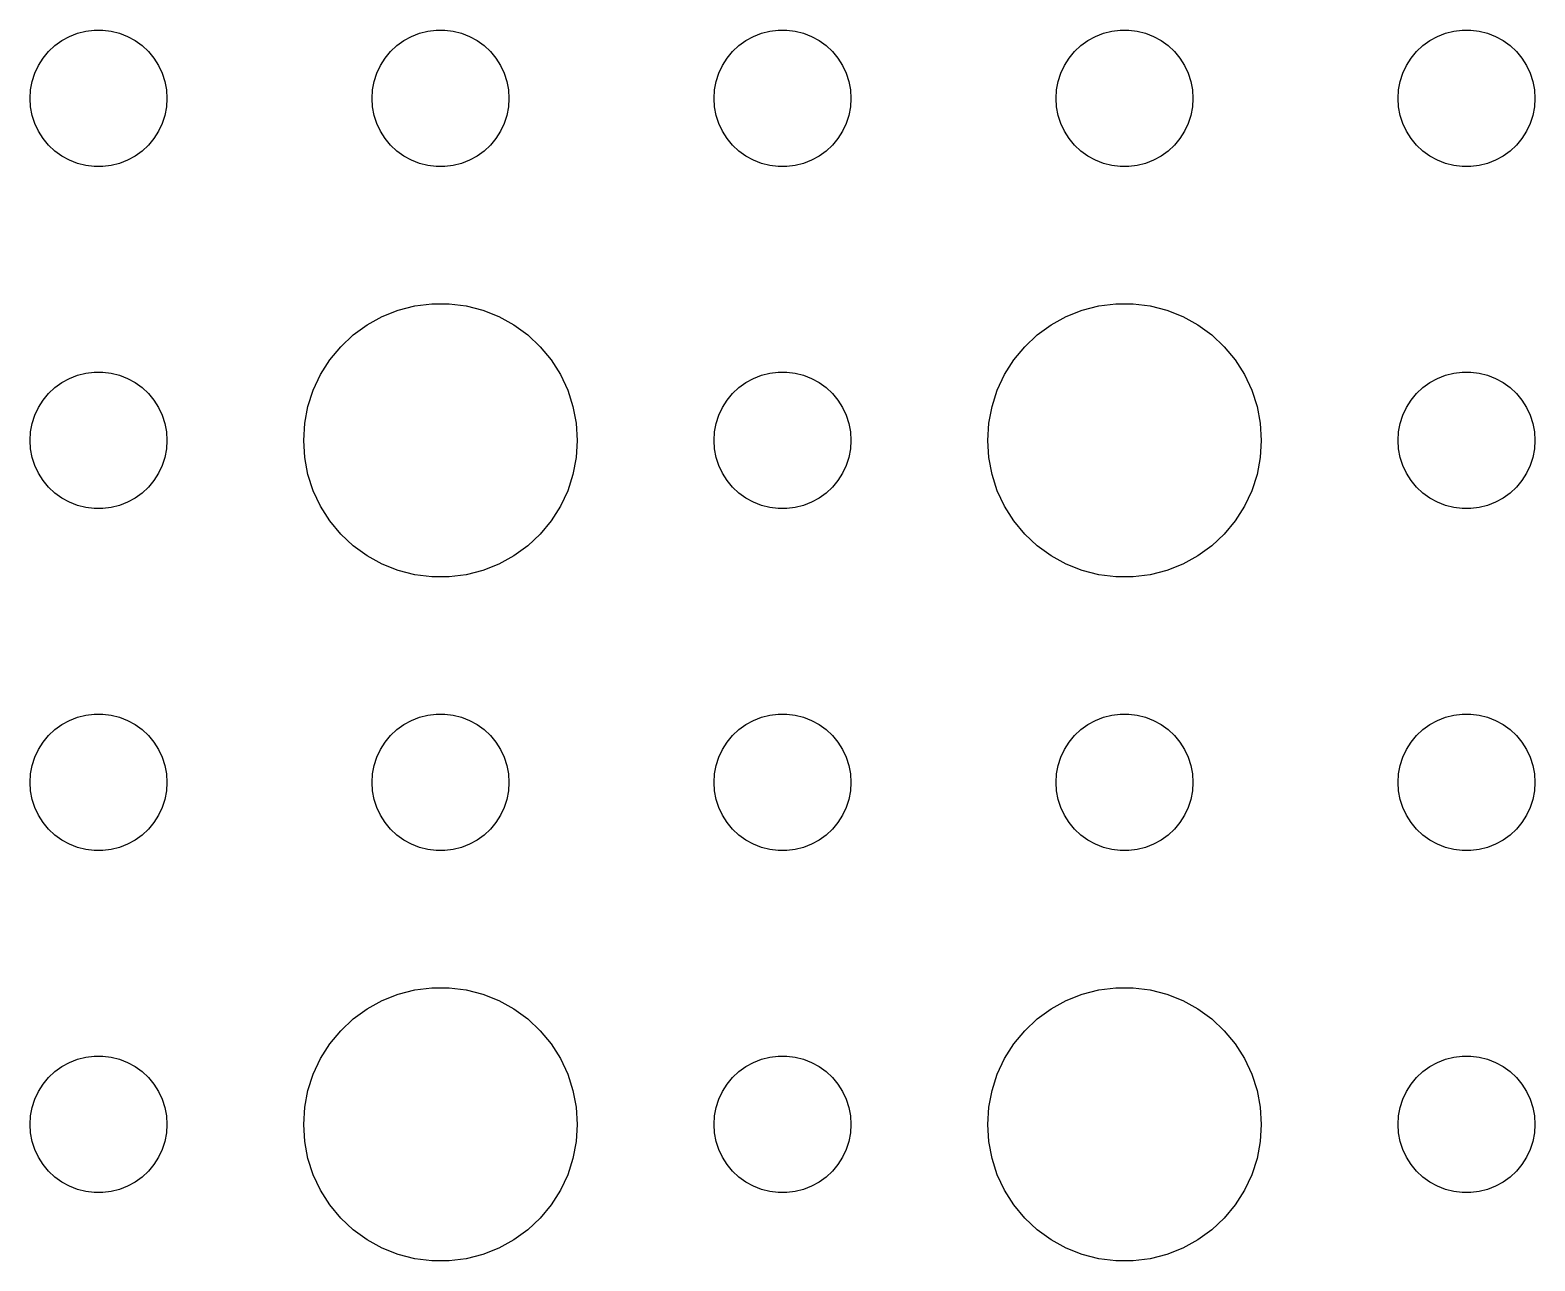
# Model space of a CAD drawing. Header units: metres. Extents: x -150 to 150, y -104 to 104.
# Drawn here: x 73.5 to 106.5, y 49.51 to 76.5 of the extents above; entities that cross this region are included whole.
import ezdxf

# ---------------------------------------------------------------- set-up
doc = ezdxf.new("R2010")
doc.units = ezdxf.units.M

msp = doc.modelspace()

# ---------------------------------------------------------------- linework, layer by layer
for p, q in [((74.0439, 76.1558), (74.1963, 76.2665)), ((74.1963, 76.2665), (74.3613, 76.3572)), ((74.3613, 76.3572), (74.5365, 76.4266)), ((74.5365, 76.4266), (74.7189, 76.4734)), ((74.7189, 76.4734), (74.9058, 76.497)), ((74.9058, 76.497), (75.0942, 76.497)), ((75.0942, 76.497), (75.2811, 76.4734)), ((75.2811, 76.4734), (75.4635, 76.4266)), ((75.4635, 76.4266), (75.6387, 76.3572)), ((75.6387, 76.3572), (75.8037, 76.2665)), ((75.8037, 76.2665), (75.9561, 76.1558)), ((81.5439, 76.1558), (81.6963, 76.2665)), ((81.6963, 76.2665), (81.8613, 76.3572)), ((81.8613, 76.3572), (82.0365, 76.4266)), ((82.0365, 76.4266), (82.2189, 76.4734)), ((82.2189, 76.4734), (82.4058, 76.497)), ((82.4058, 76.497), (82.5942, 76.497)), ((82.5942, 76.497), (82.7811, 76.4734)), ((82.7811, 76.4734), (82.9635, 76.4266)), ((82.9635, 76.4266), (83.1387, 76.3572)), ((83.1387, 76.3572), (83.3037, 76.2665)), ((83.3037, 76.2665), (83.4561, 76.1558)), ((89.0439, 76.1558), (89.1963, 76.2665)), ((89.1963, 76.2665), (89.3613, 76.3572)), ((89.3613, 76.3572), (89.5365, 76.4266)), ((89.5365, 76.4266), (89.7189, 76.4734)), ((89.7189, 76.4734), (89.9058, 76.497)), ((89.9058, 76.497), (90.0942, 76.497)), ((90.0942, 76.497), (90.2811, 76.4734)), ((90.2811, 76.4734), (90.4635, 76.4266)), ((90.4635, 76.4266), (90.6387, 76.3572)), ((90.6387, 76.3572), (90.8037, 76.2665)), ((90.8037, 76.2665), (90.9561, 76.1558)), ((96.5439, 76.1558), (96.6963, 76.2665)), ((96.6963, 76.2665), (96.8613, 76.3572)), ((96.8613, 76.3572), (97.0365, 76.4266)), ((97.0365, 76.4266), (97.2189, 76.4734)), ((97.2189, 76.4734), (97.4058, 76.497)), ((97.4058, 76.497), (97.5942, 76.497)), ((97.5942, 76.497), (97.7811, 76.4734)), ((97.7811, 76.4734), (97.9635, 76.4266)), ((97.9635, 76.4266), (98.1387, 76.3572)), ((98.1387, 76.3572), (98.3037, 76.2665)), ((98.3037, 76.2665), (98.4561, 76.1558)), ((104.044, 76.1558), (104.196, 76.2665)), ((104.196, 76.2665), (104.361, 76.3572)), ((104.361, 76.3572), (104.536, 76.4266)), ((104.536, 76.4266), (104.719, 76.4734)), ((104.719, 76.4734), (104.906, 76.497)), ((104.906, 76.497), (105.094, 76.497)), ((105.094, 76.497), (105.281, 76.4734)), ((105.281, 76.4734), (105.464, 76.4266)), ((105.464, 76.4266), (105.639, 76.3572)), ((105.639, 76.3572), (105.804, 76.2665)), ((105.804, 76.2665), (105.956, 76.1558)), ((73.7865, 75.8817), (73.9065, 76.0268)), ((73.9065, 76.0268), (74.0439, 76.1558)), ((75.9561, 76.1558), (76.0934, 76.0268)), ((76.0934, 76.0268), (76.2135, 75.8817)), ((81.2865, 75.8817), (81.4065, 76.0268)), ((81.4065, 76.0268), (81.5439, 76.1558)), ((83.4561, 76.1558), (83.5934, 76.0268)), ((83.5934, 76.0268), (83.7135, 75.8817)), ((88.7865, 75.8817), (88.9065, 76.0268)), ((88.9065, 76.0268), (89.0439, 76.1558)), ((90.9561, 76.1558), (91.0934, 76.0268)), ((91.0934, 76.0268), (91.2135, 75.8817)), ((96.2865, 75.8817), (96.4065, 76.0268)), ((96.4065, 76.0268), (96.5439, 76.1558)), ((98.4561, 76.1558), (98.5934, 76.0268)), ((98.5934, 76.0268), (98.7135, 75.8817)), ((103.786, 75.8817), (103.907, 76.0268)), ((103.907, 76.0268), (104.044, 76.1558)), ((105.956, 76.1558), (106.093, 76.0268)), ((106.093, 76.0268), (106.214, 75.8817)), ((73.6053, 75.5522), (73.6855, 75.7226)), ((73.6855, 75.7226), (73.7865, 75.8817)), ((76.2135, 75.8817), (76.3145, 75.7226)), ((76.3145, 75.7226), (76.3947, 75.5522)), ((81.1053, 75.5522), (81.1855, 75.7226)), ((81.1855, 75.7226), (81.2865, 75.8817)), ((83.7135, 75.8817), (83.8145, 75.7226)), ((83.8145, 75.7226), (83.8947, 75.5522)), ((88.6053, 75.5522), (88.6855, 75.7226)), ((88.6855, 75.7226), (88.7865, 75.8817)), ((91.2135, 75.8817), (91.3145, 75.7226)), ((91.3145, 75.7226), (91.3947, 75.5522)), ((96.1053, 75.5522), (96.1855, 75.7226)), ((96.1855, 75.7226), (96.2865, 75.8817)), ((98.7135, 75.8817), (98.8145, 75.7226)), ((98.8145, 75.7226), (98.8947, 75.5522)), ((103.605, 75.5522), (103.686, 75.7226)), ((103.686, 75.7226), (103.786, 75.8817)), ((106.214, 75.8817), (106.314, 75.7226)), ((106.314, 75.7226), (106.395, 75.5522)), ((73.5118, 75.188), (73.5471, 75.373)), ((73.5471, 75.373), (73.6053, 75.5522)), ((76.3947, 75.5522), (76.4529, 75.373)), ((76.4529, 75.373), (76.4882, 75.188)), ((81.0118, 75.188), (81.0471, 75.373)), ((81.0471, 75.373), (81.1053, 75.5522)), ((83.8947, 75.5522), (83.9529, 75.373)), ((83.9529, 75.373), (83.9882, 75.188)), ((88.5118, 75.188), (88.5471, 75.373)), ((88.5471, 75.373), (88.6053, 75.5522)), ((91.3947, 75.5522), (91.4529, 75.373)), ((91.4529, 75.373), (91.4882, 75.188)), ((96.0118, 75.188), (96.0471, 75.373)), ((96.0471, 75.373), (96.1053, 75.5522)), ((98.8947, 75.5522), (98.9529, 75.373)), ((98.9529, 75.373), (98.9882, 75.188)), ((103.512, 75.188), (103.547, 75.373)), ((103.547, 75.373), (103.605, 75.5522)), ((106.395, 75.5522), (106.453, 75.373)), ((106.453, 75.373), (106.488, 75.188)), ((73.5, 75), (73.5118, 75.188)), ((73.5118, 74.812), (73.5, 75)), ((76.4882, 75.188), (76.5, 75)), ((76.5, 75), (76.4882, 74.812)), ((81, 75), (81.0118, 75.188)), ((81.0118, 74.812), (81, 75)), ((83.9882, 75.188), (84, 75)), ((84, 75), (83.9882, 74.812)), ((88.5, 75), (88.5118, 75.188)), ((88.5118, 74.812), (88.5, 75)), ((91.4882, 75.188), (91.5, 75)), ((91.5, 75), (91.4882, 74.812)), ((96, 75), (96.0118, 75.188)), ((96.0118, 74.812), (96, 75)), ((98.9882, 75.188), (99, 75)), ((99, 75), (98.9882, 74.812)), ((103.5, 75), (103.512, 75.188)), ((103.512, 74.812), (103.5, 75)), ((106.488, 75.188), (106.5, 75)), ((106.5, 75), (106.488, 74.812)), ((73.5471, 74.627), (73.5118, 74.812)), ((73.6053, 74.4478), (73.5471, 74.627)), ((76.4529, 74.627), (76.3947, 74.4478)), ((76.4882, 74.812), (76.4529, 74.627)), ((81.0471, 74.627), (81.0118, 74.812)), ((81.1053, 74.4478), (81.0471, 74.627)), ((83.9529, 74.627), (83.8947, 74.4478)), ((83.9882, 74.812), (83.9529, 74.627)), ((88.5471, 74.627), (88.5118, 74.812)), ((88.6053, 74.4478), (88.5471, 74.627)), ((91.4529, 74.627), (91.3947, 74.4478)), ((91.4882, 74.812), (91.4529, 74.627)), ((96.0471, 74.627), (96.0118, 74.812)), ((96.1053, 74.4478), (96.0471, 74.627)), ((98.9529, 74.627), (98.8947, 74.4478)), ((98.9882, 74.812), (98.9529, 74.627)), ((103.547, 74.627), (103.512, 74.812)), ((103.605, 74.4478), (103.547, 74.627)), ((106.453, 74.627), (106.395, 74.4478)), ((106.488, 74.812), (106.453, 74.627)), ((73.6855, 74.2774), (73.6053, 74.4478)), ((73.7865, 74.1183), (73.6855, 74.2774)), ((76.3145, 74.2774), (76.2135, 74.1183)), ((76.3947, 74.4478), (76.3145, 74.2774)), ((81.1855, 74.2774), (81.1053, 74.4478)), ((81.2865, 74.1183), (81.1855, 74.2774)), ((83.8145, 74.2774), (83.7135, 74.1183)), ((83.8947, 74.4478), (83.8145, 74.2774)), ((88.6855, 74.2774), (88.6053, 74.4478)), ((88.7865, 74.1183), (88.6855, 74.2774)), ((91.3145, 74.2774), (91.2135, 74.1183)), ((91.3947, 74.4478), (91.3145, 74.2774)), ((96.1855, 74.2774), (96.1053, 74.4478)), ((96.2865, 74.1183), (96.1855, 74.2774)), ((98.8145, 74.2774), (98.7135, 74.1183)), ((98.8947, 74.4478), (98.8145, 74.2774)), ((103.686, 74.2774), (103.605, 74.4478)), ((103.786, 74.1183), (103.686, 74.2774)), ((106.314, 74.2774), (106.214, 74.1183)), ((106.395, 74.4478), (106.314, 74.2774)), ((73.9065, 73.9732), (73.7865, 74.1183)), ((74.0439, 73.8442), (73.9065, 73.9732)), ((76.0934, 73.9732), (75.9561, 73.8442)), ((76.2135, 74.1183), (76.0934, 73.9732)), ((81.4065, 73.9732), (81.2865, 74.1183)), ((81.5439, 73.8442), (81.4065, 73.9732)), ((83.5934, 73.9732), (83.4561, 73.8442)), ((83.7135, 74.1183), (83.5934, 73.9732)), ((88.9065, 73.9732), (88.7865, 74.1183)), ((89.0439, 73.8442), (88.9065, 73.9732)), ((91.0934, 73.9732), (90.9561, 73.8442)), ((91.2135, 74.1183), (91.0934, 73.9732)), ((96.4065, 73.9732), (96.2865, 74.1183)), ((96.5439, 73.8442), (96.4065, 73.9732)), ((98.5934, 73.9732), (98.4561, 73.8442)), ((98.7135, 74.1183), (98.5934, 73.9732)), ((103.907, 73.9732), (103.786, 74.1183)), ((104.044, 73.8442), (103.907, 73.9732)), ((106.093, 73.9732), (105.956, 73.8442)), ((106.214, 74.1183), (106.093, 73.9732)), ((74.1963, 73.7335), (74.0439, 73.8442)), ((74.3613, 73.6428), (74.1963, 73.7335)), ((74.5365, 73.5734), (74.3613, 73.6428)), ((75.6387, 73.6428), (75.4635, 73.5734)), ((75.8037, 73.7335), (75.6387, 73.6428)), ((75.9561, 73.8442), (75.8037, 73.7335)), ((81.6963, 73.7335), (81.5439, 73.8442)), ((81.8613, 73.6428), (81.6963, 73.7335)), ((82.0365, 73.5734), (81.8613, 73.6428)), ((83.1387, 73.6428), (82.9635, 73.5734)), ((83.3037, 73.7335), (83.1387, 73.6428)), ((83.4561, 73.8442), (83.3037, 73.7335)), ((89.1963, 73.7335), (89.0439, 73.8442)), ((89.3613, 73.6428), (89.1963, 73.7335)), ((89.5365, 73.5734), (89.3613, 73.6428)), ((90.6387, 73.6428), (90.4635, 73.5734)), ((90.8037, 73.7335), (90.6387, 73.6428)), ((90.9561, 73.8442), (90.8037, 73.7335)), ((96.6963, 73.7335), (96.5439, 73.8442)), ((96.8613, 73.6428), (96.6963, 73.7335)), ((97.0365, 73.5734), (96.8613, 73.6428)), ((98.1387, 73.6428), (97.9635, 73.5734)), ((98.3037, 73.7335), (98.1387, 73.6428)), ((98.4561, 73.8442), (98.3037, 73.7335)), ((104.196, 73.7335), (104.044, 73.8442)), ((104.361, 73.6428), (104.196, 73.7335)), ((104.536, 73.5734), (104.361, 73.6428)), ((105.639, 73.6428), (105.464, 73.5734)), ((105.804, 73.7335), (105.639, 73.6428)), ((105.956, 73.8442), (105.804, 73.7335)), ((74.7189, 73.5266), (74.5365, 73.5734)), ((74.9058, 73.503), (74.7189, 73.5266)), ((75.0942, 73.503), (74.9058, 73.503)), ((75.2811, 73.5266), (75.0942, 73.503)), ((75.4635, 73.5734), (75.2811, 73.5266)), ((82.2189, 73.5266), (82.0365, 73.5734)), ((82.4058, 73.503), (82.2189, 73.5266)), ((82.5942, 73.503), (82.4058, 73.503)), ((82.7811, 73.5266), (82.5942, 73.503)), ((82.9635, 73.5734), (82.7811, 73.5266)), ((89.7189, 73.5266), (89.5365, 73.5734)), ((89.9058, 73.503), (89.7189, 73.5266)), ((90.0942, 73.503), (89.9058, 73.503)), ((90.2811, 73.5266), (90.0942, 73.503)), ((90.4635, 73.5734), (90.2811, 73.5266)), ((97.2189, 73.5266), (97.0365, 73.5734)), ((97.4058, 73.503), (97.2189, 73.5266)), ((97.5942, 73.503), (97.4058, 73.503)), ((97.7811, 73.5266), (97.5942, 73.503)), ((97.9635, 73.5734), (97.7811, 73.5266)), ((104.719, 73.5266), (104.536, 73.5734)), ((104.906, 73.503), (104.719, 73.5266)), ((105.094, 73.503), (104.906, 73.503)), ((105.281, 73.5266), (105.094, 73.503)), ((105.464, 73.5734), (105.281, 73.5266)), ((81.2227, 70.2145), (81.573, 70.3532)), ((81.573, 70.3532), (81.9379, 70.4469)), ((81.9379, 70.4469), (82.3116, 70.4941)), ((82.3116, 70.4941), (82.6884, 70.4941)), ((82.6884, 70.4941), (83.0621, 70.4469)), ((83.0621, 70.4469), (83.427, 70.3532)), ((83.427, 70.3532), (83.7773, 70.2145)), ((96.2227, 70.2145), (96.573, 70.3532)), ((96.573, 70.3532), (96.9379, 70.4469)), ((96.9379, 70.4469), (97.3116, 70.4941)), ((97.3116, 70.4941), (97.6884, 70.4941)), ((97.6884, 70.4941), (98.0621, 70.4469)), ((98.0621, 70.4469), (98.427, 70.3532)), ((98.427, 70.3532), (98.7773, 70.2145)), ((80.5877, 69.8115), (80.8925, 70.033)), ((80.8925, 70.033), (81.2227, 70.2145)), ((83.7773, 70.2145), (84.1075, 70.033)), ((84.1075, 70.033), (84.4123, 69.8115)), ((95.5877, 69.8115), (95.8925, 70.033)), ((95.8925, 70.033), (96.2227, 70.2145)), ((98.7773, 70.2145), (99.1075, 70.033)), ((99.1075, 70.033), (99.4123, 69.8115)), ((80.3131, 69.5536), (80.5877, 69.8115)), ((84.4123, 69.8115), (84.6869, 69.5536)), ((95.3131, 69.5536), (95.5877, 69.8115)), ((99.4123, 69.8115), (99.6869, 69.5536)), ((80.073, 69.2634), (80.3131, 69.5536)), ((84.6869, 69.5536), (84.927, 69.2634)), ((95.073, 69.2634), (95.3131, 69.5536)), ((99.6869, 69.5536), (99.927, 69.2634)), ((74.5365, 68.9266), (74.7189, 68.9734)), ((74.7189, 68.9734), (74.9058, 68.997)), ((74.9058, 68.997), (75.0942, 68.997)), ((75.0942, 68.997), (75.2811, 68.9734)), ((75.2811, 68.9734), (75.4635, 68.9266)), ((79.8711, 68.9453), (80.073, 69.2634)), ((84.927, 69.2634), (85.1289, 68.9453)), ((89.5365, 68.9266), (89.7189, 68.9734)), ((89.7189, 68.9734), (89.9058, 68.997)), ((89.9058, 68.997), (90.0942, 68.997)), ((90.0942, 68.997), (90.2811, 68.9734)), ((90.2811, 68.9734), (90.4635, 68.9266)), ((94.8711, 68.9453), (95.073, 69.2634)), ((99.927, 69.2634), (100.129, 68.9453)), ((104.536, 68.9266), (104.719, 68.9734)), ((104.719, 68.9734), (104.906, 68.997)), ((104.906, 68.997), (105.094, 68.997)), ((105.094, 68.997), (105.281, 68.9734)), ((105.281, 68.9734), (105.464, 68.9266)), ((73.9065, 68.5268), (74.0439, 68.6558)), ((74.0439, 68.6558), (74.1963, 68.7665)), ((74.1963, 68.7665), (74.3613, 68.8572)), ((74.3613, 68.8572), (74.5365, 68.9266)), ((75.4635, 68.9266), (75.6387, 68.8572)), ((75.6387, 68.8572), (75.8037, 68.7665)), ((75.8037, 68.7665), (75.9561, 68.6558)), ((75.9561, 68.6558), (76.0934, 68.5268)), ((79.7107, 68.6044), (79.8711, 68.9453)), ((85.1289, 68.9453), (85.2893, 68.6044)), ((88.9065, 68.5268), (89.0439, 68.6558)), ((89.0439, 68.6558), (89.1963, 68.7665)), ((89.1963, 68.7665), (89.3613, 68.8572)), ((89.3613, 68.8572), (89.5365, 68.9266)), ((90.4635, 68.9266), (90.6387, 68.8572)), ((90.6387, 68.8572), (90.8037, 68.7665)), ((90.8037, 68.7665), (90.9561, 68.6558)), ((90.9561, 68.6558), (91.0934, 68.5268)), ((94.7107, 68.6044), (94.8711, 68.9453)), ((100.129, 68.9453), (100.289, 68.6044)), ((103.907, 68.5268), (104.044, 68.6558)), ((104.044, 68.6558), (104.196, 68.7665)), ((104.196, 68.7665), (104.361, 68.8572)), ((104.361, 68.8572), (104.536, 68.9266)), ((105.464, 68.9266), (105.639, 68.8572)), ((105.639, 68.8572), (105.804, 68.7665)), ((105.804, 68.7665), (105.956, 68.6558)), ((105.956, 68.6558), (106.093, 68.5268)), ((73.6855, 68.2226), (73.7865, 68.3817)), ((73.7865, 68.3817), (73.9065, 68.5268)), ((76.0934, 68.5268), (76.2135, 68.3817)), ((76.2135, 68.3817), (76.3145, 68.2226)), ((79.5943, 68.2461), (79.7107, 68.6044)), ((85.2893, 68.6044), (85.4057, 68.2461)), ((88.6855, 68.2226), (88.7865, 68.3817)), ((88.7865, 68.3817), (88.9065, 68.5268)), ((91.0934, 68.5268), (91.2135, 68.3817)), ((91.2135, 68.3817), (91.3145, 68.2226)), ((94.5943, 68.2461), (94.7107, 68.6044)), ((100.289, 68.6044), (100.406, 68.2461)), ((103.686, 68.2226), (103.786, 68.3817)), ((103.786, 68.3817), (103.907, 68.5268)), ((106.093, 68.5268), (106.214, 68.3817)), ((106.214, 68.3817), (106.314, 68.2226)), ((73.5471, 67.873), (73.6053, 68.0522)), ((73.6053, 68.0522), (73.6855, 68.2226)), ((76.3145, 68.2226), (76.3947, 68.0522)), ((76.3947, 68.0522), (76.4529, 67.873)), ((79.5237, 67.876), (79.5943, 68.2461)), ((85.4057, 68.2461), (85.4763, 67.876)), ((88.5471, 67.873), (88.6053, 68.0522)), ((88.6053, 68.0522), (88.6855, 68.2226)), ((91.3145, 68.2226), (91.3947, 68.0522)), ((91.3947, 68.0522), (91.4529, 67.873)), ((94.5237, 67.876), (94.5943, 68.2461)), ((100.406, 68.2461), (100.476, 67.876)), ((103.547, 67.873), (103.605, 68.0522)), ((103.605, 68.0522), (103.686, 68.2226)), ((106.314, 68.2226), (106.395, 68.0522)), ((106.395, 68.0522), (106.453, 67.873)), ((73.5, 67.5), (73.5118, 67.688)), ((73.5118, 67.688), (73.5471, 67.873)), ((76.4529, 67.873), (76.4882, 67.688)), ((76.4882, 67.688), (76.5, 67.5)), ((79.5, 67.5), (79.5237, 67.876)), ((85.4763, 67.876), (85.5, 67.5)), ((88.5, 67.5), (88.5118, 67.688)), ((88.5118, 67.688), (88.5471, 67.873)), ((91.4529, 67.873), (91.4882, 67.688)), ((91.4882, 67.688), (91.5, 67.5)), ((94.5, 67.5), (94.5237, 67.876)), ((100.476, 67.876), (100.5, 67.5)), ((103.5, 67.5), (103.512, 67.688)), ((103.512, 67.688), (103.547, 67.873)), ((106.453, 67.873), (106.488, 67.688)), ((106.488, 67.688), (106.5, 67.5)), ((73.5118, 67.312), (73.5, 67.5)), ((76.5, 67.5), (76.4882, 67.312)), ((79.5237, 67.124), (79.5, 67.5)), ((85.5, 67.5), (85.4763, 67.124)), ((88.5118, 67.312), (88.5, 67.5)), ((91.5, 67.5), (91.4882, 67.312)), ((94.5237, 67.124), (94.5, 67.5)), ((100.5, 67.5), (100.476, 67.124)), ((103.512, 67.312), (103.5, 67.5)), ((106.5, 67.5), (106.488, 67.312)), ((73.5471, 67.127), (73.5118, 67.312)), ((73.6053, 66.9478), (73.5471, 67.127)), ((76.4529, 67.127), (76.3947, 66.9478)), ((76.4882, 67.312), (76.4529, 67.127)), ((79.5943, 66.7539), (79.5237, 67.124)), ((85.4763, 67.124), (85.4057, 66.7539)), ((88.5471, 67.127), (88.5118, 67.312)), ((88.6053, 66.9478), (88.5471, 67.127)), ((91.4529, 67.127), (91.3947, 66.9478)), ((91.4882, 67.312), (91.4529, 67.127)), ((94.5943, 66.7539), (94.5237, 67.124)), ((100.476, 67.124), (100.406, 66.7539)), ((103.547, 67.127), (103.512, 67.312)), ((103.605, 66.9478), (103.547, 67.127)), ((106.453, 67.127), (106.395, 66.9478)), ((106.488, 67.312), (106.453, 67.127)), ((73.6855, 66.7774), (73.6053, 66.9478)), ((73.7865, 66.6183), (73.6855, 66.7774)), ((76.3145, 66.7774), (76.2135, 66.6183)), ((76.3947, 66.9478), (76.3145, 66.7774)), ((79.7107, 66.3956), (79.5943, 66.7539)), ((85.4057, 66.7539), (85.2893, 66.3956)), ((88.6855, 66.7774), (88.6053, 66.9478)), ((88.7865, 66.6183), (88.6855, 66.7774)), ((91.3145, 66.7774), (91.2135, 66.6183)), ((91.3947, 66.9478), (91.3145, 66.7774)), ((94.7107, 66.3956), (94.5943, 66.7539)), ((100.406, 66.7539), (100.289, 66.3956)), ((103.686, 66.7774), (103.605, 66.9478)), ((103.786, 66.6183), (103.686, 66.7774)), ((106.314, 66.7774), (106.214, 66.6183)), ((106.395, 66.9478), (106.314, 66.7774)), ((73.9065, 66.4732), (73.7865, 66.6183)), ((74.0439, 66.3442), (73.9065, 66.4732)), ((74.1963, 66.2335), (74.0439, 66.3442)), ((75.9561, 66.3442), (75.8037, 66.2335)), ((76.0934, 66.4732), (75.9561, 66.3442)), ((76.2135, 66.6183), (76.0934, 66.4732)), ((79.8711, 66.0547), (79.7107, 66.3956)), ((85.2893, 66.3956), (85.1289, 66.0547)), ((88.9065, 66.4732), (88.7865, 66.6183)), ((89.0439, 66.3442), (88.9065, 66.4732)), ((89.1963, 66.2335), (89.0439, 66.3442)), ((90.9561, 66.3442), (90.8037, 66.2335)), ((91.0934, 66.4732), (90.9561, 66.3442)), ((91.2135, 66.6183), (91.0934, 66.4732)), ((94.8711, 66.0547), (94.7107, 66.3956)), ((100.289, 66.3956), (100.129, 66.0547)), ((103.907, 66.4732), (103.786, 66.6183)), ((104.044, 66.3442), (103.907, 66.4732)), ((104.196, 66.2335), (104.044, 66.3442)), ((105.956, 66.3442), (105.804, 66.2335)), ((106.093, 66.4732), (105.956, 66.3442)), ((106.214, 66.6183), (106.093, 66.4732)), ((74.3613, 66.1428), (74.1963, 66.2335)), ((74.5365, 66.0734), (74.3613, 66.1428)), ((74.7189, 66.0266), (74.5365, 66.0734)), ((74.9058, 66.003), (74.7189, 66.0266)), ((75.0942, 66.003), (74.9058, 66.003)), ((75.2811, 66.0266), (75.0942, 66.003)), ((75.4635, 66.0734), (75.2811, 66.0266)), ((75.6387, 66.1428), (75.4635, 66.0734)), ((75.8037, 66.2335), (75.6387, 66.1428)), ((80.073, 65.7366), (79.8711, 66.0547)), ((85.1289, 66.0547), (84.927, 65.7366)), ((89.3613, 66.1428), (89.1963, 66.2335)), ((89.5365, 66.0734), (89.3613, 66.1428)), ((89.7189, 66.0266), (89.5365, 66.0734)), ((89.9058, 66.003), (89.7189, 66.0266)), ((90.0942, 66.003), (89.9058, 66.003)), ((90.2811, 66.0266), (90.0942, 66.003)), ((90.4635, 66.0734), (90.2811, 66.0266)), ((90.6387, 66.1428), (90.4635, 66.0734)), ((90.8037, 66.2335), (90.6387, 66.1428)), ((95.073, 65.7366), (94.8711, 66.0547)), ((100.129, 66.0547), (99.927, 65.7366)), ((104.361, 66.1428), (104.196, 66.2335)), ((104.536, 66.0734), (104.361, 66.1428)), ((104.719, 66.0266), (104.536, 66.0734)), ((104.906, 66.003), (104.719, 66.0266)), ((105.094, 66.003), (104.906, 66.003)), ((105.281, 66.0266), (105.094, 66.003)), ((105.464, 66.0734), (105.281, 66.0266)), ((105.639, 66.1428), (105.464, 66.0734)), ((105.804, 66.2335), (105.639, 66.1428)), ((80.3131, 65.4464), (80.073, 65.7366)), ((84.927, 65.7366), (84.6869, 65.4464)), ((95.3131, 65.4464), (95.073, 65.7366)), ((99.927, 65.7366), (99.6869, 65.4464)), ((80.5877, 65.1885), (80.3131, 65.4464)), ((84.6869, 65.4464), (84.4123, 65.1885)), ((95.5877, 65.1885), (95.3131, 65.4464)), ((99.6869, 65.4464), (99.4123, 65.1885)), ((80.8925, 64.967), (80.5877, 65.1885)), ((84.4123, 65.1885), (84.1075, 64.967)), ((95.8925, 64.967), (95.5877, 65.1885)), ((99.4123, 65.1885), (99.1075, 64.967)), ((81.2227, 64.7855), (80.8925, 64.967)), ((81.573, 64.6468), (81.2227, 64.7855)), ((83.7773, 64.7855), (83.427, 64.6468)), ((84.1075, 64.967), (83.7773, 64.7855)), ((96.2227, 64.7855), (95.8925, 64.967)), ((96.573, 64.6468), (96.2227, 64.7855)), ((98.7773, 64.7855), (98.427, 64.6468)), ((99.1075, 64.967), (98.7773, 64.7855)), ((81.9379, 64.5531), (81.573, 64.6468)), ((82.3116, 64.5059), (81.9379, 64.5531)), ((82.6884, 64.5059), (82.3116, 64.5059)), ((83.0621, 64.5531), (82.6884, 64.5059)), ((83.427, 64.6468), (83.0621, 64.5531)), ((96.9379, 64.5531), (96.573, 64.6468)), ((97.3116, 64.5059), (96.9379, 64.5531)), ((97.6884, 64.5059), (97.3116, 64.5059)), ((98.0621, 64.5531), (97.6884, 64.5059)), ((98.427, 64.6468), (98.0621, 64.5531)), ((74.3613, 61.3572), (74.5365, 61.4266)), ((74.5365, 61.4266), (74.7189, 61.4734)), ((74.7189, 61.4734), (74.9058, 61.497)), ((74.9058, 61.497), (75.0942, 61.497)), ((75.0942, 61.497), (75.2811, 61.4734)), ((75.2811, 61.4734), (75.4635, 61.4266)), ((75.4635, 61.4266), (75.6387, 61.3572)), ((81.8613, 61.3572), (82.0365, 61.4266)), ((82.0365, 61.4266), (82.2189, 61.4734)), ((82.2189, 61.4734), (82.4058, 61.497)), ((82.4058, 61.497), (82.5942, 61.497)), ((82.5942, 61.497), (82.7811, 61.4734)), ((82.7811, 61.4734), (82.9635, 61.4266)), ((82.9635, 61.4266), (83.1387, 61.3572)), ((89.3613, 61.3572), (89.5365, 61.4266)), ((89.5365, 61.4266), (89.7189, 61.4734)), ((89.7189, 61.4734), (89.9058, 61.497)), ((89.9058, 61.497), (90.0942, 61.497)), ((90.0942, 61.497), (90.2811, 61.4734)), ((90.2811, 61.4734), (90.4635, 61.4266)), ((90.4635, 61.4266), (90.6387, 61.3572)), ((96.8613, 61.3572), (97.0365, 61.4266)), ((97.0365, 61.4266), (97.2189, 61.4734)), ((97.2189, 61.4734), (97.4058, 61.497)), ((97.4058, 61.497), (97.5942, 61.497)), ((97.5942, 61.497), (97.7811, 61.4734)), ((97.7811, 61.4734), (97.9635, 61.4266)), ((97.9635, 61.4266), (98.1387, 61.3572)), ((104.361, 61.3572), (104.536, 61.4266)), ((104.536, 61.4266), (104.719, 61.4734)), ((104.719, 61.4734), (104.906, 61.497)), ((104.906, 61.497), (105.094, 61.497)), ((105.094, 61.497), (105.281, 61.4734)), ((105.281, 61.4734), (105.464, 61.4266)), ((105.464, 61.4266), (105.639, 61.3572)), ((73.9065, 61.0268), (74.0439, 61.1558)), ((74.0439, 61.1558), (74.1963, 61.2665)), ((74.1963, 61.2665), (74.3613, 61.3572)), ((75.6387, 61.3572), (75.8037, 61.2665)), ((75.8037, 61.2665), (75.9561, 61.1558)), ((75.9561, 61.1558), (76.0934, 61.0268)), ((81.4065, 61.0268), (81.5439, 61.1558)), ((81.5439, 61.1558), (81.6963, 61.2665)), ((81.6963, 61.2665), (81.8613, 61.3572)), ((83.1387, 61.3572), (83.3037, 61.2665)), ((83.3037, 61.2665), (83.4561, 61.1558)), ((83.4561, 61.1558), (83.5934, 61.0268)), ((88.9065, 61.0268), (89.0439, 61.1558)), ((89.0439, 61.1558), (89.1963, 61.2665)), ((89.1963, 61.2665), (89.3613, 61.3572)), ((90.6387, 61.3572), (90.8037, 61.2665)), ((90.8037, 61.2665), (90.9561, 61.1558)), ((90.9561, 61.1558), (91.0934, 61.0268)), ((96.4065, 61.0268), (96.5439, 61.1558)), ((96.5439, 61.1558), (96.6963, 61.2665)), ((96.6963, 61.2665), (96.8613, 61.3572)), ((98.1387, 61.3572), (98.3037, 61.2665)), ((98.3037, 61.2665), (98.4561, 61.1558)), ((98.4561, 61.1558), (98.5934, 61.0268)), ((103.907, 61.0268), (104.044, 61.1558)), ((104.044, 61.1558), (104.196, 61.2665)), ((104.196, 61.2665), (104.361, 61.3572)), ((105.639, 61.3572), (105.804, 61.2665)), ((105.804, 61.2665), (105.956, 61.1558)), ((105.956, 61.1558), (106.093, 61.0268)), ((73.6053, 60.5522), (73.6855, 60.7226)), ((73.6855, 60.7226), (73.7865, 60.8817)), ((73.7865, 60.8817), (73.9065, 61.0268)), ((76.0934, 61.0268), (76.2135, 60.8817)), ((76.2135, 60.8817), (76.3145, 60.7226)), ((76.3145, 60.7226), (76.3947, 60.5522)), ((81.1053, 60.5522), (81.1855, 60.7226)), ((81.1855, 60.7226), (81.2865, 60.8817)), ((81.2865, 60.8817), (81.4065, 61.0268)), ((83.5934, 61.0268), (83.7135, 60.8817)), ((83.7135, 60.8817), (83.8145, 60.7226)), ((83.8145, 60.7226), (83.8947, 60.5522)), ((88.6053, 60.5522), (88.6855, 60.7226)), ((88.6855, 60.7226), (88.7865, 60.8817)), ((88.7865, 60.8817), (88.9065, 61.0268)), ((91.0934, 61.0268), (91.2135, 60.8817)), ((91.2135, 60.8817), (91.3145, 60.7226)), ((91.3145, 60.7226), (91.3947, 60.5522)), ((96.1053, 60.5522), (96.1855, 60.7226)), ((96.1855, 60.7226), (96.2865, 60.8817)), ((96.2865, 60.8817), (96.4065, 61.0268)), ((98.5934, 61.0268), (98.7135, 60.8817)), ((98.7135, 60.8817), (98.8145, 60.7226)), ((98.8145, 60.7226), (98.8947, 60.5522)), ((103.605, 60.5522), (103.686, 60.7226)), ((103.686, 60.7226), (103.786, 60.8817)), ((103.786, 60.8817), (103.907, 61.0268)), ((106.093, 61.0268), (106.214, 60.8817)), ((106.214, 60.8817), (106.314, 60.7226)), ((106.314, 60.7226), (106.395, 60.5522)), ((73.5471, 60.373), (73.6053, 60.5522)), ((76.3947, 60.5522), (76.4529, 60.373)), ((81.0471, 60.373), (81.1053, 60.5522)), ((83.8947, 60.5522), (83.9529, 60.373)), ((88.5471, 60.373), (88.6053, 60.5522)), ((91.3947, 60.5522), (91.4529, 60.373)), ((96.0471, 60.373), (96.1053, 60.5522)), ((98.8947, 60.5522), (98.9529, 60.373)), ((103.547, 60.373), (103.605, 60.5522)), ((106.395, 60.5522), (106.453, 60.373)), ((73.5, 60), (73.5118, 60.188)), ((73.5118, 60.188), (73.5471, 60.373)), ((76.4529, 60.373), (76.4882, 60.188)), ((76.4882, 60.188), (76.5, 60)), ((81, 60), (81.0118, 60.188)), ((81.0118, 60.188), (81.0471, 60.373)), ((83.9529, 60.373), (83.9882, 60.188)), ((83.9882, 60.188), (84, 60)), ((88.5, 60), (88.5118, 60.188)), ((88.5118, 60.188), (88.5471, 60.373)), ((91.4529, 60.373), (91.4882, 60.188)), ((91.4882, 60.188), (91.5, 60)), ((96, 60), (96.0118, 60.188)), ((96.0118, 60.188), (96.0471, 60.373)), ((98.9529, 60.373), (98.9882, 60.188)), ((98.9882, 60.188), (99, 60)), ((103.5, 60), (103.512, 60.188)), ((103.512, 60.188), (103.547, 60.373)), ((106.453, 60.373), (106.488, 60.188)), ((106.488, 60.188), (106.5, 60)), ((73.5118, 59.812), (73.5, 60)), ((73.5471, 59.627), (73.5118, 59.812)), ((76.4882, 59.812), (76.4529, 59.627)), ((76.5, 60), (76.4882, 59.812)), ((81.0118, 59.812), (81, 60)), ((81.0471, 59.627), (81.0118, 59.812)), ((83.9882, 59.812), (83.9529, 59.627)), ((84, 60), (83.9882, 59.812)), ((88.5118, 59.812), (88.5, 60)), ((88.5471, 59.627), (88.5118, 59.812)), ((91.4882, 59.812), (91.4529, 59.627)), ((91.5, 60), (91.4882, 59.812)), ((96.0118, 59.812), (96, 60)), ((96.0471, 59.627), (96.0118, 59.812)), ((98.9882, 59.812), (98.9529, 59.627)), ((99, 60), (98.9882, 59.812)), ((103.512, 59.812), (103.5, 60)), ((103.547, 59.627), (103.512, 59.812)), ((106.488, 59.812), (106.453, 59.627)), ((106.5, 60), (106.488, 59.812)), ((73.6053, 59.4478), (73.5471, 59.627)), ((73.6855, 59.2774), (73.6053, 59.4478)), ((76.3947, 59.4478), (76.3145, 59.2774)), ((76.4529, 59.627), (76.3947, 59.4478)), ((81.1053, 59.4478), (81.0471, 59.627)), ((81.1855, 59.2774), (81.1053, 59.4478)), ((83.8947, 59.4478), (83.8145, 59.2774)), ((83.9529, 59.627), (83.8947, 59.4478)), ((88.6053, 59.4478), (88.5471, 59.627)), ((88.6855, 59.2774), (88.6053, 59.4478)), ((91.3947, 59.4478), (91.3145, 59.2774)), ((91.4529, 59.627), (91.3947, 59.4478)), ((96.1053, 59.4478), (96.0471, 59.627)), ((96.1855, 59.2774), (96.1053, 59.4478)), ((98.8947, 59.4478), (98.8145, 59.2774)), ((98.9529, 59.627), (98.8947, 59.4478)), ((103.605, 59.4478), (103.547, 59.627)), ((103.686, 59.2774), (103.605, 59.4478)), ((106.395, 59.4478), (106.314, 59.2774)), ((106.453, 59.627), (106.395, 59.4478)), ((73.7865, 59.1183), (73.6855, 59.2774)), ((73.9065, 58.9732), (73.7865, 59.1183)), ((76.2135, 59.1183), (76.0934, 58.9732)), ((76.3145, 59.2774), (76.2135, 59.1183)), ((81.2865, 59.1183), (81.1855, 59.2774)), ((81.4065, 58.9732), (81.2865, 59.1183)), ((83.7135, 59.1183), (83.5934, 58.9732)), ((83.8145, 59.2774), (83.7135, 59.1183)), ((88.7865, 59.1183), (88.6855, 59.2774)), ((88.9065, 58.9732), (88.7865, 59.1183)), ((91.2135, 59.1183), (91.0934, 58.9732)), ((91.3145, 59.2774), (91.2135, 59.1183)), ((96.2865, 59.1183), (96.1855, 59.2774)), ((96.4065, 58.9732), (96.2865, 59.1183)), ((98.7135, 59.1183), (98.5934, 58.9732)), ((98.8145, 59.2774), (98.7135, 59.1183)), ((103.786, 59.1183), (103.686, 59.2774)), ((103.907, 58.9732), (103.786, 59.1183)), ((106.214, 59.1183), (106.093, 58.9732)), ((106.314, 59.2774), (106.214, 59.1183)), ((74.0439, 58.8442), (73.9065, 58.9732)), ((74.1963, 58.7335), (74.0439, 58.8442)), ((75.9561, 58.8442), (75.8037, 58.7335)), ((76.0934, 58.9732), (75.9561, 58.8442)), ((81.5439, 58.8442), (81.4065, 58.9732)), ((81.6963, 58.7335), (81.5439, 58.8442)), ((83.4561, 58.8442), (83.3037, 58.7335)), ((83.5934, 58.9732), (83.4561, 58.8442)), ((89.0439, 58.8442), (88.9065, 58.9732)), ((89.1963, 58.7335), (89.0439, 58.8442)), ((90.9561, 58.8442), (90.8037, 58.7335)), ((91.0934, 58.9732), (90.9561, 58.8442)), ((96.5439, 58.8442), (96.4065, 58.9732)), ((96.6963, 58.7335), (96.5439, 58.8442)), ((98.4561, 58.8442), (98.3037, 58.7335)), ((98.5934, 58.9732), (98.4561, 58.8442)), ((104.044, 58.8442), (103.907, 58.9732)), ((104.196, 58.7335), (104.044, 58.8442)), ((105.956, 58.8442), (105.804, 58.7335)), ((106.093, 58.9732), (105.956, 58.8442)), ((74.3613, 58.6428), (74.1963, 58.7335)), ((74.5365, 58.5734), (74.3613, 58.6428)), ((74.7189, 58.5266), (74.5365, 58.5734)), ((74.9058, 58.503), (74.7189, 58.5266)), ((75.0942, 58.503), (74.9058, 58.503)), ((75.2811, 58.5266), (75.0942, 58.503)), ((75.4635, 58.5734), (75.2811, 58.5266)), ((75.6387, 58.6428), (75.4635, 58.5734)), ((75.8037, 58.7335), (75.6387, 58.6428)), ((81.8613, 58.6428), (81.6963, 58.7335)), ((82.0365, 58.5734), (81.8613, 58.6428)), ((82.2189, 58.5266), (82.0365, 58.5734)), ((82.4058, 58.503), (82.2189, 58.5266)), ((82.5942, 58.503), (82.4058, 58.503)), ((82.7811, 58.5266), (82.5942, 58.503)), ((82.9635, 58.5734), (82.7811, 58.5266)), ((83.1387, 58.6428), (82.9635, 58.5734)), ((83.3037, 58.7335), (83.1387, 58.6428)), ((89.3613, 58.6428), (89.1963, 58.7335)), ((89.5365, 58.5734), (89.3613, 58.6428)), ((89.7189, 58.5266), (89.5365, 58.5734)), ((89.9058, 58.503), (89.7189, 58.5266)), ((90.0942, 58.503), (89.9058, 58.503)), ((90.2811, 58.5266), (90.0942, 58.503)), ((90.4635, 58.5734), (90.2811, 58.5266)), ((90.6387, 58.6428), (90.4635, 58.5734)), ((90.8037, 58.7335), (90.6387, 58.6428)), ((96.8613, 58.6428), (96.6963, 58.7335)), ((97.0365, 58.5734), (96.8613, 58.6428)), ((97.2189, 58.5266), (97.0365, 58.5734)), ((97.4058, 58.503), (97.2189, 58.5266)), ((97.5942, 58.503), (97.4058, 58.503)), ((97.7811, 58.5266), (97.5942, 58.503)), ((97.9635, 58.5734), (97.7811, 58.5266)), ((98.1387, 58.6428), (97.9635, 58.5734)), ((98.3037, 58.7335), (98.1387, 58.6428)), ((104.361, 58.6428), (104.196, 58.7335)), ((104.536, 58.5734), (104.361, 58.6428)), ((104.719, 58.5266), (104.536, 58.5734)), ((104.906, 58.503), (104.719, 58.5266)), ((105.094, 58.503), (104.906, 58.503)), ((105.281, 58.5266), (105.094, 58.503)), ((105.464, 58.5734), (105.281, 58.5266)), ((105.639, 58.6428), (105.464, 58.5734)), ((105.804, 58.7335), (105.639, 58.6428)), ((81.573, 55.3532), (81.9379, 55.4469)), ((81.9379, 55.4469), (82.3116, 55.4941)), ((82.3116, 55.4941), (82.6884, 55.4941)), ((82.6884, 55.4941), (83.0621, 55.4469)), ((83.0621, 55.4469), (83.427, 55.3532)), ((96.573, 55.3532), (96.9379, 55.4469)), ((96.9379, 55.4469), (97.3116, 55.4941)), ((97.3116, 55.4941), (97.6884, 55.4941)), ((97.6884, 55.4941), (98.0621, 55.4469)), ((98.0621, 55.4469), (98.427, 55.3532)), ((80.8925, 55.033), (81.2227, 55.2145)), ((81.2227, 55.2145), (81.573, 55.3532)), ((83.427, 55.3532), (83.7773, 55.2145)), ((83.7773, 55.2145), (84.1075, 55.033)), ((95.8925, 55.033), (96.2227, 55.2145)), ((96.2227, 55.2145), (96.573, 55.3532)), ((98.427, 55.3532), (98.7773, 55.2145)), ((98.7773, 55.2145), (99.1075, 55.033)), ((80.3131, 54.5536), (80.5877, 54.8115)), ((80.5877, 54.8115), (80.8925, 55.033)), ((84.1075, 55.033), (84.4123, 54.8115)), ((84.4123, 54.8115), (84.6869, 54.5536)), ((95.3131, 54.5536), (95.5877, 54.8115)), ((95.5877, 54.8115), (95.8925, 55.033)), ((99.1075, 55.033), (99.4123, 54.8115)), ((99.4123, 54.8115), (99.6869, 54.5536)), ((80.073, 54.2634), (80.3131, 54.5536)), ((84.6869, 54.5536), (84.927, 54.2634)), ((95.073, 54.2634), (95.3131, 54.5536)), ((99.6869, 54.5536), (99.927, 54.2634)), ((79.8711, 53.9453), (80.073, 54.2634)), ((84.927, 54.2634), (85.1289, 53.9453)), ((94.8711, 53.9453), (95.073, 54.2634)), ((99.927, 54.2634), (100.129, 53.9453)), ((74.1963, 53.7665), (74.3613, 53.8572)), ((74.3613, 53.8572), (74.5365, 53.9266)), ((74.5365, 53.9266), (74.7189, 53.9734)), ((74.7189, 53.9734), (74.9058, 53.997)), ((74.9058, 53.997), (75.0942, 53.997)), ((75.0942, 53.997), (75.2811, 53.9734)), ((75.2811, 53.9734), (75.4635, 53.9266)), ((75.4635, 53.9266), (75.6387, 53.8572)), ((75.6387, 53.8572), (75.8037, 53.7665)), ((79.7107, 53.6044), (79.8711, 53.9453)), ((85.1289, 53.9453), (85.2893, 53.6044)), ((89.1963, 53.7665), (89.3613, 53.8572)), ((89.3613, 53.8572), (89.5365, 53.9266)), ((89.5365, 53.9266), (89.7189, 53.9734)), ((89.7189, 53.9734), (89.9058, 53.997)), ((89.9058, 53.997), (90.0942, 53.997)), ((90.0942, 53.997), (90.2811, 53.9734)), ((90.2811, 53.9734), (90.4635, 53.9266)), ((90.4635, 53.9266), (90.6387, 53.8572)), ((90.6387, 53.8572), (90.8037, 53.7665)), ((94.7107, 53.6044), (94.8711, 53.9453)), ((100.129, 53.9453), (100.289, 53.6044)), ((104.196, 53.7665), (104.361, 53.8572)), ((104.361, 53.8572), (104.536, 53.9266)), ((104.536, 53.9266), (104.719, 53.9734)), ((104.719, 53.9734), (104.906, 53.997)), ((104.906, 53.997), (105.094, 53.997)), ((105.094, 53.997), (105.281, 53.9734)), ((105.281, 53.9734), (105.464, 53.9266)), ((105.464, 53.9266), (105.639, 53.8572)), ((105.639, 53.8572), (105.804, 53.7665)), ((73.7865, 53.3817), (73.9065, 53.5268)), ((73.9065, 53.5268), (74.0439, 53.6558)), ((74.0439, 53.6558), (74.1963, 53.7665)), ((75.8037, 53.7665), (75.9561, 53.6558)), ((75.9561, 53.6558), (76.0934, 53.5268)), ((76.0934, 53.5268), (76.2135, 53.3817)), ((79.5943, 53.2461), (79.7107, 53.6044)), ((85.2893, 53.6044), (85.4057, 53.2461)), ((88.7865, 53.3817), (88.9065, 53.5268)), ((88.9065, 53.5268), (89.0439, 53.6558)), ((89.0439, 53.6558), (89.1963, 53.7665)), ((90.8037, 53.7665), (90.9561, 53.6558)), ((90.9561, 53.6558), (91.0934, 53.5268)), ((91.0934, 53.5268), (91.2135, 53.3817)), ((94.5943, 53.2461), (94.7107, 53.6044)), ((100.289, 53.6044), (100.406, 53.2461)), ((103.786, 53.3817), (103.907, 53.5268)), ((103.907, 53.5268), (104.044, 53.6558)), ((104.044, 53.6558), (104.196, 53.7665)), ((105.804, 53.7665), (105.956, 53.6558)), ((105.956, 53.6558), (106.093, 53.5268)), ((106.093, 53.5268), (106.214, 53.3817)), ((73.6053, 53.0522), (73.6855, 53.2226)), ((73.6855, 53.2226), (73.7865, 53.3817)), ((76.2135, 53.3817), (76.3145, 53.2226)), ((76.3145, 53.2226), (76.3947, 53.0522)), ((79.5237, 52.876), (79.5943, 53.2461)), ((85.4057, 53.2461), (85.4763, 52.876)), ((88.6053, 53.0522), (88.6855, 53.2226)), ((88.6855, 53.2226), (88.7865, 53.3817)), ((91.2135, 53.3817), (91.3145, 53.2226)), ((91.3145, 53.2226), (91.3947, 53.0522)), ((94.5237, 52.876), (94.5943, 53.2461)), ((100.406, 53.2461), (100.476, 52.876)), ((103.605, 53.0522), (103.686, 53.2226)), ((103.686, 53.2226), (103.786, 53.3817)), ((106.214, 53.3817), (106.314, 53.2226)), ((106.314, 53.2226), (106.395, 53.0522)), ((73.5118, 52.688), (73.5471, 52.873)), ((73.5471, 52.873), (73.6053, 53.0522)), ((76.3947, 53.0522), (76.4529, 52.873)), ((76.4529, 52.873), (76.4882, 52.688)), ((79.5, 52.5), (79.5237, 52.876)), ((85.4763, 52.876), (85.5, 52.5)), ((88.5118, 52.688), (88.5471, 52.873)), ((88.5471, 52.873), (88.6053, 53.0522)), ((91.3947, 53.0522), (91.4529, 52.873)), ((91.4529, 52.873), (91.4882, 52.688)), ((94.5, 52.5), (94.5237, 52.876)), ((100.476, 52.876), (100.5, 52.5)), ((103.512, 52.688), (103.547, 52.873)), ((103.547, 52.873), (103.605, 53.0522)), ((106.395, 53.0522), (106.453, 52.873)), ((106.453, 52.873), (106.488, 52.688)), ((73.5, 52.5), (73.5118, 52.688)), ((73.5118, 52.312), (73.5, 52.5)), ((76.4882, 52.688), (76.5, 52.5)), ((76.5, 52.5), (76.4882, 52.312)), ((79.5237, 52.124), (79.5, 52.5)), ((85.5, 52.5), (85.4763, 52.124)), ((88.5, 52.5), (88.5118, 52.688)), ((88.5118, 52.312), (88.5, 52.5)), ((91.4882, 52.688), (91.5, 52.5)), ((91.5, 52.5), (91.4882, 52.312)), ((94.5237, 52.124), (94.5, 52.5)), ((100.5, 52.5), (100.476, 52.124)), ((103.5, 52.5), (103.512, 52.688)), ((103.512, 52.312), (103.5, 52.5)), ((106.488, 52.688), (106.5, 52.5)), ((106.5, 52.5), (106.488, 52.312)), ((73.5471, 52.127), (73.5118, 52.312)), ((76.4882, 52.312), (76.4529, 52.127)), ((88.5471, 52.127), (88.5118, 52.312)), ((91.4882, 52.312), (91.4529, 52.127)), ((103.547, 52.127), (103.512, 52.312)), ((106.488, 52.312), (106.453, 52.127)), ((73.6053, 51.9478), (73.5471, 52.127)), ((73.6855, 51.7774), (73.6053, 51.9478)), ((76.3947, 51.9478), (76.3145, 51.7774)), ((76.4529, 52.127), (76.3947, 51.9478)), ((79.5943, 51.7539), (79.5237, 52.124)), ((85.4763, 52.124), (85.4057, 51.7539)), ((88.6053, 51.9478), (88.5471, 52.127)), ((88.6855, 51.7774), (88.6053, 51.9478)), ((91.3947, 51.9478), (91.3145, 51.7774)), ((91.4529, 52.127), (91.3947, 51.9478)), ((94.5943, 51.7539), (94.5237, 52.124)), ((100.476, 52.124), (100.406, 51.7539)), ((103.605, 51.9478), (103.547, 52.127)), ((103.686, 51.7774), (103.605, 51.9478)), ((106.395, 51.9478), (106.314, 51.7774)), ((106.453, 52.127), (106.395, 51.9478)), ((73.7865, 51.6183), (73.6855, 51.7774)), ((73.9065, 51.4732), (73.7865, 51.6183)), ((76.2135, 51.6183), (76.0934, 51.4732)), ((76.3145, 51.7774), (76.2135, 51.6183)), ((79.7107, 51.3956), (79.5943, 51.7539)), ((85.4057, 51.7539), (85.2893, 51.3956)), ((88.7865, 51.6183), (88.6855, 51.7774)), ((88.9065, 51.4732), (88.7865, 51.6183)), ((91.2135, 51.6183), (91.0934, 51.4732)), ((91.3145, 51.7774), (91.2135, 51.6183)), ((94.7107, 51.3956), (94.5943, 51.7539)), ((100.406, 51.7539), (100.289, 51.3956)), ((103.786, 51.6183), (103.686, 51.7774)), ((103.907, 51.4732), (103.786, 51.6183)), ((106.214, 51.6183), (106.093, 51.4732)), ((106.314, 51.7774), (106.214, 51.6183)), ((74.0439, 51.3442), (73.9065, 51.4732)), ((74.1963, 51.2335), (74.0439, 51.3442)), ((74.3613, 51.1428), (74.1963, 51.2335)), ((75.8037, 51.2335), (75.6387, 51.1428)), ((75.9561, 51.3442), (75.8037, 51.2335)), ((76.0934, 51.4732), (75.9561, 51.3442)), ((79.8711, 51.0547), (79.7107, 51.3956)), ((85.2893, 51.3956), (85.1289, 51.0547)), ((89.0439, 51.3442), (88.9065, 51.4732)), ((89.1963, 51.2335), (89.0439, 51.3442)), ((89.3613, 51.1428), (89.1963, 51.2335)), ((90.8037, 51.2335), (90.6387, 51.1428)), ((90.9561, 51.3442), (90.8037, 51.2335)), ((91.0934, 51.4732), (90.9561, 51.3442)), ((94.8711, 51.0547), (94.7107, 51.3956)), ((100.289, 51.3956), (100.129, 51.0547)), ((104.044, 51.3442), (103.907, 51.4732)), ((104.196, 51.2335), (104.044, 51.3442)), ((104.361, 51.1428), (104.196, 51.2335)), ((105.804, 51.2335), (105.639, 51.1428)), ((105.956, 51.3442), (105.804, 51.2335)), ((106.093, 51.4732), (105.956, 51.3442)), ((74.5365, 51.0734), (74.3613, 51.1428)), ((74.7189, 51.0266), (74.5365, 51.0734)), ((74.9058, 51.003), (74.7189, 51.0266)), ((75.0942, 51.003), (74.9058, 51.003)), ((75.2811, 51.0266), (75.0942, 51.003)), ((75.4635, 51.0734), (75.2811, 51.0266)), ((75.6387, 51.1428), (75.4635, 51.0734)), ((80.073, 50.7366), (79.8711, 51.0547)), ((85.1289, 51.0547), (84.927, 50.7366)), ((89.5365, 51.0734), (89.3613, 51.1428)), ((89.7189, 51.0266), (89.5365, 51.0734)), ((89.9058, 51.003), (89.7189, 51.0266)), ((90.0942, 51.003), (89.9058, 51.003)), ((90.2811, 51.0266), (90.0942, 51.003)), ((90.4635, 51.0734), (90.2811, 51.0266)), ((90.6387, 51.1428), (90.4635, 51.0734)), ((95.073, 50.7366), (94.8711, 51.0547)), ((100.129, 51.0547), (99.927, 50.7366)), ((104.536, 51.0734), (104.361, 51.1428)), ((104.719, 51.0266), (104.536, 51.0734)), ((104.906, 51.003), (104.719, 51.0266)), ((105.094, 51.003), (104.906, 51.003)), ((105.281, 51.0266), (105.094, 51.003)), ((105.464, 51.0734), (105.281, 51.0266)), ((105.639, 51.1428), (105.464, 51.0734)), ((80.3131, 50.4464), (80.073, 50.7366)), ((84.927, 50.7366), (84.6869, 50.4464)), ((95.3131, 50.4464), (95.073, 50.7366)), ((99.927, 50.7366), (99.6869, 50.4464)), ((80.5877, 50.1885), (80.3131, 50.4464)), ((80.8925, 49.967), (80.5877, 50.1885)), ((84.4123, 50.1885), (84.1075, 49.967)), ((84.6869, 50.4464), (84.4123, 50.1885)), ((95.5877, 50.1885), (95.3131, 50.4464)), ((95.8925, 49.967), (95.5877, 50.1885)), ((99.4123, 50.1885), (99.1075, 49.967)), ((99.6869, 50.4464), (99.4123, 50.1885)), ((81.2227, 49.7855), (80.8925, 49.967)), ((84.1075, 49.967), (83.7773, 49.7855)), ((96.2227, 49.7855), (95.8925, 49.967)), ((99.1075, 49.967), (98.7773, 49.7855)), ((81.573, 49.6468), (81.2227, 49.7855)), ((81.9379, 49.5531), (81.573, 49.6468)), ((82.3116, 49.5059), (81.9379, 49.5531)), ((82.6884, 49.5059), (82.3116, 49.5059)), ((83.0621, 49.5531), (82.6884, 49.5059)), ((83.427, 49.6468), (83.0621, 49.5531)), ((83.7773, 49.7855), (83.427, 49.6468)), ((96.573, 49.6468), (96.2227, 49.7855)), ((96.9379, 49.5531), (96.573, 49.6468)), ((97.3116, 49.5059), (96.9379, 49.5531)), ((97.6884, 49.5059), (97.3116, 49.5059)), ((98.0621, 49.5531), (97.6884, 49.5059)), ((98.427, 49.6468), (98.0621, 49.5531)), ((98.7773, 49.7855), (98.427, 49.6468))]:
    msp.add_line(p, q)

doc.saveas('drawing.dxf')
